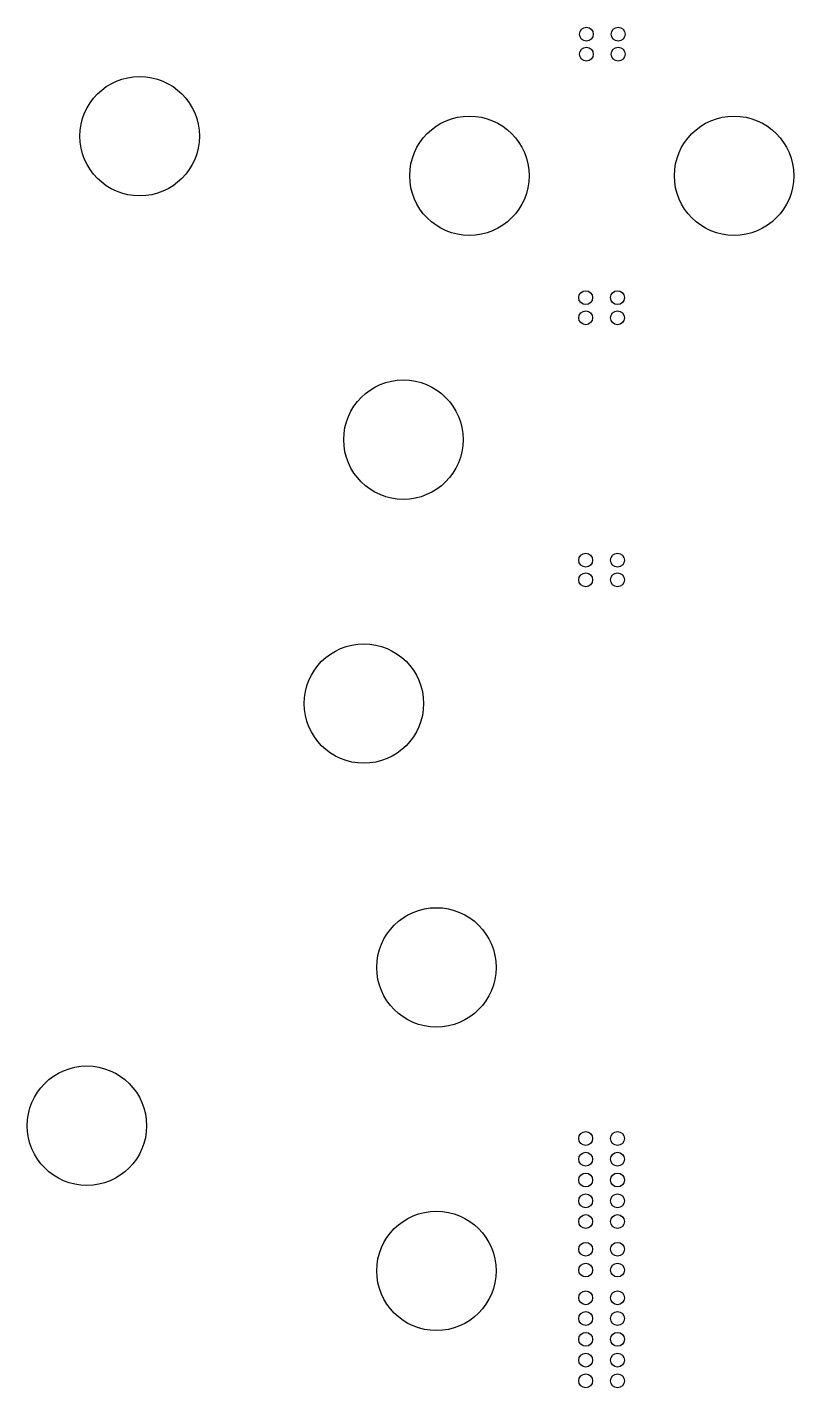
# Model space of a CAD drawing. Header units: millimetres. Extents: x -31.9 to 23.4, y -87.5 to 10.7.
import ezdxf

# ---------------------------------------------------------------- set-up
doc = ezdxf.new("R2010")
doc.units = ezdxf.units.MM
doc.layers.add('livello 2', color=3, linetype='Continuous', lineweight=25, true_color=0x00ff00)

msp = doc.modelspace()

# ---------------------------------------------------------------- linework, layer by layer
at = {"layer": 'livello 2'}
for centre, radius in [((8.45, 10.225), 0.5), ((10.748, 10.225), 0.5), ((8.45, 8.775), 0.5), ((10.748, 8.775), 0.5), ((-23.813, 2.858), 4.311), ((0, 0), 4.311), ((19.117, 0), 4.311), ((8.4, -8.8), 0.5), ((10.698, -8.8), 0.5), ((8.4, -10.25), 0.5), ((10.698, -10.25), 0.5), ((-4.764, -19.05), 4.311), ((8.4, -27.75), 0.5), ((10.698, -27.75), 0.5), ((8.4, -29.173), 0.5), ((10.698, -29.173), 0.5), ((-7.621, -38.1), 4.311), ((-2.382, -57.15), 4.311), ((-27.624, -68.579), 4.311), ((8.4, -69.5), 0.5), ((10.699, -69.5), 0.5), ((8.4, -71), 0.5), ((10.699, -71), 0.5), ((8.4, -72.5), 0.5), ((10.699, -72.5), 0.5), ((8.4, -74), 0.5), ((10.699, -74), 0.5), ((-2.382, -79.058), 4.311), ((8.4, -75.5), 0.5), ((10.698, -75.5), 0.5), ((8.4, -77.5), 0.5), ((10.698, -77.5), 0.5), ((8.4, -79), 0.5), ((10.698, -79), 0.5), ((8.4, -81), 0.5), ((10.698, -81), 0.5), ((8.4, -82.5), 0.5), ((10.698, -82.5), 0.5), ((8.4, -84), 0.5), ((10.698, -84), 0.5), ((8.4, -85.5), 0.5), ((10.698, -85.5), 0.5), ((8.4, -87), 0.5), ((10.698, -87), 0.5)]:
    msp.add_circle(centre, radius, dxfattribs=at)

doc.saveas('drawing.dxf')
